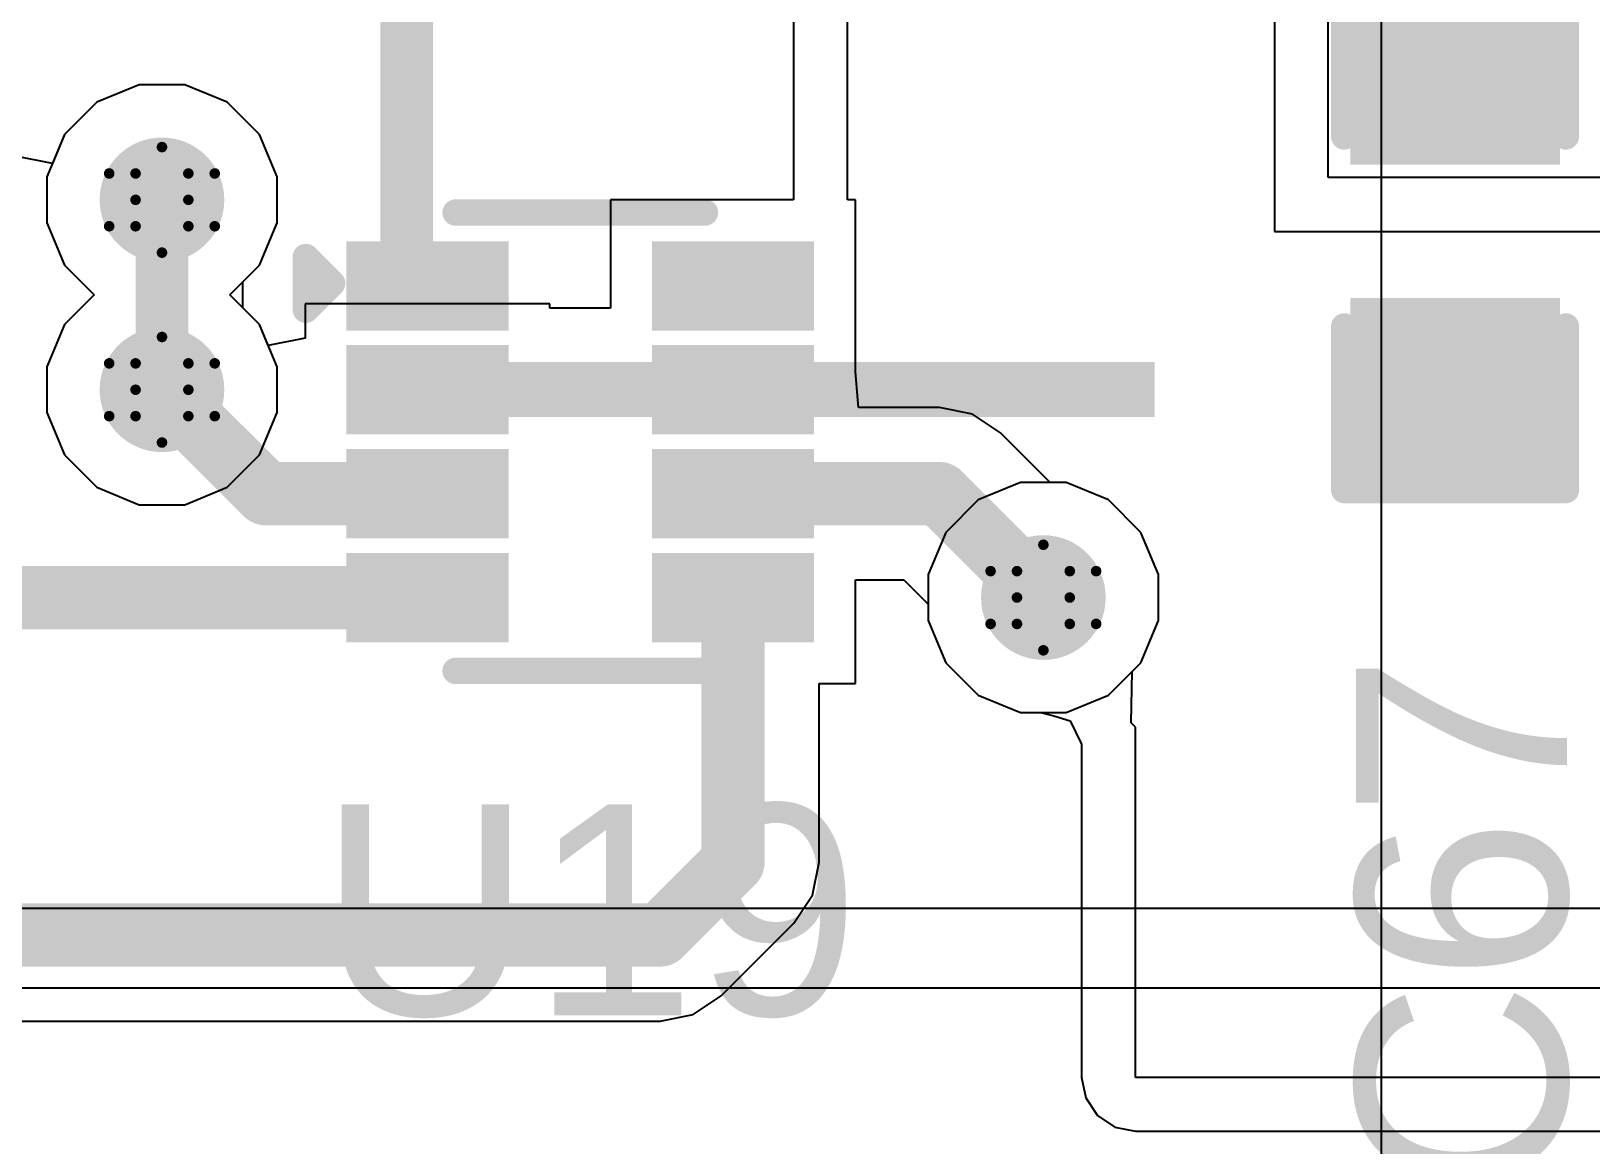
# Model space of a CAD drawing. Header units: inches. Extents: x 24 to 500, y 68 to 269.
# Drawn here: x 353.04 to 360.55, y 116.34 to 121.7 of the extents above; entities that cross this region are included whole.
import ezdxf

# ---------------------------------------------------------------- set-up
doc = ezdxf.new("R2010")
doc.units = ezdxf.units.IN
for name, color, linetype in [('Bottom Layer', 5, 'Continuous'), ('Drill Drawing', 1, 'Continuous'), ('Layer 1', 16, 'Continuous'), ('Layer 2', 76, 'Continuous'), ('Top Layer', 1, 'Continuous'), ('Top Overlay', 2, 'Continuous'), ('Top Paste', 8, 'Continuous'), ('Top Solder', 216, 'Continuous'), ('Via Holes', 16, 'Continuous')]:
    doc.layers.add(name, color=color, linetype=linetype)
doc.styles.add('Arial', font='', dxfattribs={"height": 0.2})
doc.styles.get('Arial').set_extended_font_data('Arial')

# ---------------------------------------------------------------- blocks, each defined once
blk = doc.blocks.new('SOT_583_7')
at = {"layer": 'Top Layer'}
for points in [[(-1.07, 0.91), (-0.4, 0.91), (-0.4, 0.59), (-1.07, 0.59)], [(0.4, 0.91), (1.07, 0.91), (1.07, 0.59), (0.4, 0.59)], [(-1.07, 0.41), (-0.4, 0.41), (-0.4, 0.09), (-1.07, 0.09)], [(0.4, 0.41), (1.07, 0.41), (1.07, 0.09), (0.4, 0.09)], [(-1.07, -0.09), (-0.4, -0.09), (-0.4, -0.41), (-1.07, -0.41)], [(0.4, -0.09), (1.07, -0.09), (1.07, -0.41), (0.4, -0.41)], [(-1.07, -0.59), (-0.4, -0.59), (-0.4, -0.91), (-1.07, -0.91)], [(0.4, -0.59), (1.07, -0.59), (1.07, -0.91), (0.4, -0.91)]]:
    blk.add_hatch(color=1, dxfattribs=at).paths.add_polyline_path(points)
at = {"layer": 'Top Paste'}
for points in [[(-1.07, 0.91), (-0.4, 0.91), (-0.4, 0.59), (-1.07, 0.59)], [(0.4, 0.91), (1.07, 0.91), (1.07, 0.59), (0.4, 0.59)], [(-1.07, 0.41), (-0.4, 0.41), (-0.4, 0.09), (-1.07, 0.09)], [(0.4, 0.41), (1.07, 0.41), (1.07, 0.09), (0.4, 0.09)], [(-1.07, -0.09), (-0.4, -0.09), (-0.4, -0.41), (-1.07, -0.41)], [(0.4, -0.09), (1.07, -0.09), (1.07, -0.41), (0.4, -0.41)], [(-1.07, -0.59), (-0.4, -0.59), (-0.4, -0.91), (-1.07, -0.91)], [(0.4, -0.59), (1.07, -0.59), (1.07, -0.91), (0.4, -0.91)]]:
    blk.add_hatch(color=8, dxfattribs=at).paths.add_polyline_path(points)
at = {"layer": 'Top Solder'}
for points in [[(-1.125, 0.965), (-0.345, 0.965), (-0.345, 0.535), (-1.125, 0.535)], [(0.345, 0.965), (1.125, 0.965), (1.125, 0.535), (0.345, 0.535)], [(-1.125, 0.465), (-0.345, 0.465), (-0.345, 0.035), (-1.125, 0.035)], [(0.345, 0.465), (1.125, 0.465), (1.125, 0.035), (0.345, 0.035)], [(-1.125, -0.035), (-0.345, -0.035), (-0.345, -0.465), (-1.125, -0.465)], [(0.345, -0.035), (1.125, -0.035), (1.125, -0.465), (0.345, -0.465)], [(-1.125, -0.535), (-0.345, -0.535), (-0.345, -0.965), (-1.125, -0.965)], [(0.345, -0.535), (1.125, -0.535), (1.125, -0.965), (0.345, -0.965)]]:
    blk.add_hatch(color=216, dxfattribs=at).paths.add_polyline_path(points)
at = {"layer": 'Top Overlay'}
for points in [[(-0.6, 1.103, 0.127, 0.127, 0), (0.6, 1.103, 0.127, 0.127, 0)], [(-1.3208, 0.635, 0.127, 0.127, 0), (-1.3208, 0.889, 0.127, 0.127, 0)], [(-1.3208, 0.889, 0.127, 0.127, 0), (-1.1938, 0.762, 0.127, 0.127, 0)], [(-1.3208, 0.635, 0.127, 0.127, 0), (-1.1938, 0.762, 0.127, 0.127, 0)], [(-0.6, -1.103, 0.127, 0.127, 0), (0.6, -1.103, 0.127, 0.127, 0)]]:
    blk.add_lwpolyline(points, format="xyseb", dxfattribs=at)
for points in [[(-0.6317, 1.103, 0.0635, 0.0635, 1), (-0.5682, 1.103, 0.0635, 0.0635, 1)], [(0.5682, 1.103, 0.0635, 0.0635, 1), (0.6317, 1.103, 0.0635, 0.0635, 1)], [(-1.3525, 0.889, 0.0635, 0.0635, 1), (-1.2891, 0.889, 0.0635, 0.0635, 1)], [(-1.3525, 0.889, 0.0635, 0.0635, 1), (-1.2891, 0.889, 0.0635, 0.0635, 1)], [(-1.2255, 0.762, 0.0635, 0.0635, 1), (-1.1621, 0.762, 0.0635, 0.0635, 1)], [(-1.2255, 0.762, 0.0635, 0.0635, 1), (-1.1621, 0.762, 0.0635, 0.0635, 1)], [(-1.3525, 0.635, 0.0635, 0.0635, 1), (-1.2891, 0.635, 0.0635, 0.0635, 1)], [(-1.3525, 0.635, 0.0635, 0.0635, 1), (-1.2891, 0.635, 0.0635, 0.0635, 1)], [(-0.6317, -1.103, 0.0635, 0.0635, 1), (-0.5682, -1.103, 0.0635, 0.0635, 1)], [(0.5682, -1.103, 0.0635, 0.0635, 1), (0.6317, -1.103, 0.0635, 0.0635, 1)]]:
    blk.add_lwpolyline(points, format="xyseb", close=True, dxfattribs=at)
blk = doc.blocks.new('C___0603_21')
at = {"layer": 'Top Layer'}
for points in [[(-0.381, 0.4445), (-0.381, -0.4445), (-1.143, -0.4445), (-1.143, 0.4445)], [(1.143, 0.4445), (1.143, -0.4445), (0.381, -0.4445), (0.381, 0.4445)]]:
    blk.add_hatch(color=1, dxfattribs=at).paths.add_polyline_path(points)
at = {"layer": 'Top Paste'}
for points in [[(-0.381, 0.4445), (-0.381, -0.4445), (-1.143, -0.4445), (-1.143, 0.4445)], [(1.143, 0.4445), (1.143, -0.4445), (0.381, -0.4445), (0.381, 0.4445)]]:
    blk.add_hatch(color=8, dxfattribs=at).paths.add_polyline_path(points)
at = {"layer": 'Top Solder'}
for points in [[(-0.321, 0.5045), (-0.321, -0.5045), (-1.203, -0.5045), (-1.203, 0.5045)], [(1.203, 0.5045), (1.203, -0.5045), (0.321, -0.5045), (0.321, 0.5045)]]:
    blk.add_hatch(color=216, dxfattribs=at).paths.add_polyline_path(points)
at = {"layer": 'Top Overlay'}
for points in [[(-1.2446, -0.5334, 0.127, 0.127, 0), (-1.2446, 0.5334, 0.127, 0.127, 0)], [(-0.4572, 0.5334, 0.127, 0.127, 0), (-1.2446, 0.5334, 0.127, 0.127, 0)], [(1.2446, 0.5334, 0.127, 0.127, 0), (0.4572, 0.5334, 0.127, 0.127, 0)], [(1.2446, -0.5334, 0.127, 0.127, 0), (1.2446, 0.5334, 0.127, 0.127, 0)], [(-0.4572, -0.5334, 0.127, 0.127, 0), (-1.2446, -0.5334, 0.127, 0.127, 0)], [(1.2446, -0.5334, 0.127, 0.127, 0), (0.4572, -0.5334, 0.127, 0.127, 0)]]:
    blk.add_lwpolyline(points, format="xyseb", dxfattribs=at)
for points in [[(-1.2764, 0.5334, 0.0635, 0.0635, 1), (-1.2128, 0.5334, 0.0635, 0.0635, 1)], [(-1.2764, 0.5334, 0.0635, 0.0635, 1), (-1.2128, 0.5334, 0.0635, 0.0635, 1)], [(-0.4889, 0.5334, 0.0635, 0.0635, 1), (-0.4254, 0.5334, 0.0635, 0.0635, 1)], [(0.4254, 0.5334, 0.0635, 0.0635, 1), (0.4889, 0.5334, 0.0635, 0.0635, 1)], [(1.2128, 0.5334, 0.0635, 0.0635, 1), (1.2764, 0.5334, 0.0635, 0.0635, 1)], [(1.2128, 0.5334, 0.0635, 0.0635, 1), (1.2764, 0.5334, 0.0635, 0.0635, 1)], [(-1.2764, -0.5334, 0.0635, 0.0635, 1), (-1.2128, -0.5334, 0.0635, 0.0635, 1)], [(-1.2764, -0.5334, 0.0635, 0.0635, 1), (-1.2128, -0.5334, 0.0635, 0.0635, 1)], [(-0.4889, -0.5334, 0.0635, 0.0635, 1), (-0.4254, -0.5334, 0.0635, 0.0635, 1)], [(0.4254, -0.5334, 0.0635, 0.0635, 1), (0.4889, -0.5334, 0.0635, 0.0635, 1)], [(1.2128, -0.5334, 0.0635, 0.0635, 1), (1.2764, -0.5334, 0.0635, 0.0635, 1)], [(1.2128, -0.5334, 0.0635, 0.0635, 1), (1.2764, -0.5334, 0.0635, 0.0635, 1)]]:
    blk.add_lwpolyline(points, format="xyseb", close=True, dxfattribs=at)

msp = doc.modelspace()

# ---------------------------------------------------------------- hatches: boundary and pattern name
at = {"layer": 'Bottom Layer'}
h = msp.add_hatch(color=5, dxfattribs=at)
edge = h.paths.add_edge_path()
edge.add_arc((353.6696, 120.8858), 0.3, 0, 360)
h = msp.add_hatch(color=5, dxfattribs=at)
edge = h.paths.add_edge_path()
edge.add_arc((353.6696, 119.9718), 0.3, 0, 360)
h = msp.add_hatch(color=5, dxfattribs=at)
edge = h.paths.add_edge_path()
edge.add_arc((357.9114, 118.9718), 0.3, 0, 360)
at = {"layer": 'Layer 1'}
h = msp.add_hatch(color=16, dxfattribs=at)
edge = h.paths.add_edge_path()
edge.add_arc((353.6696, 120.8858), 0.3, 0, 360)
h = msp.add_hatch(color=16, dxfattribs=at)
edge = h.paths.add_edge_path()
edge.add_arc((353.6696, 119.9718), 0.3, 0, 360)
h = msp.add_hatch(color=16, dxfattribs=at)
edge = h.paths.add_edge_path()
edge.add_arc((357.9114, 118.9718), 0.3, 0, 360)
at = {"layer": 'Layer 2'}
h = msp.add_hatch(color=76, dxfattribs=at)
edge = h.paths.add_edge_path()
edge.add_arc((353.6696, 120.8858), 0.3, 0, 360)
h = msp.add_hatch(color=76, dxfattribs=at)
edge = h.paths.add_edge_path()
edge.add_arc((353.6696, 119.9718), 0.3, 0, 360)
h = msp.add_hatch(color=76, dxfattribs=at)
edge = h.paths.add_edge_path()
edge.add_arc((357.9114, 118.9718), 0.3, 0, 360)
at = {"layer": 'Top Layer'}
h = msp.add_hatch(color=1, dxfattribs=at)
edge = h.paths.add_edge_path()
edge.add_arc((353.6696, 120.8858), 0.3, 0, 360)
h = msp.add_hatch(color=1, dxfattribs=at)
edge = h.paths.add_edge_path()
edge.add_arc((353.6696, 119.9718), 0.3, 0, 360)
msp.add_hatch(color=1, dxfattribs=at).paths.add_polyline_path([(354.6126, 119.8403), (358.4475, 119.8403), (358.4475, 120.1059), (354.6126, 120.1059)])
h = msp.add_hatch(color=1, dxfattribs=at)
edge = h.paths.add_edge_path()
edge.add_arc((357.9114, 118.9718), 0.3, 0, 360)
at = {"layer": 'Via Holes'}
h = msp.add_hatch(color=7, dxfattribs=at)
edge = h.paths.add_edge_path()
edge.add_arc((353.6696, 120.8858), 0.15, 0, 360)
h = msp.add_hatch(color=7, dxfattribs=at)
edge = h.paths.add_edge_path()
edge.add_arc((353.6696, 119.9718), 0.15, 0, 360)
h = msp.add_hatch(color=7, dxfattribs=at)
edge = h.paths.add_edge_path()
edge.add_arc((357.9114, 118.9718), 0.15, 0, 360)

# ---------------------------------------------------------------- linework, layer by layer
at = {"layer": 'Bottom Layer'}
for p, q in [((357.8012, 119.5258), (357.5976, 119.4415)), ((358.0216, 119.5258), (357.8012, 119.5258)), ((358.2252, 119.4415), (358.0216, 119.5258)), ((357.5976, 119.4415), (357.4417, 119.2856)), ((358.381, 119.2856), (358.2252, 119.4415)), ((357.4417, 119.2856), (357.3574, 119.082)), ((358.4654, 119.082), (358.381, 119.2856)), ((357.3574, 119.082), (357.3574, 118.8616)), ((358.4654, 118.8616), (358.4654, 119.082)), ((357.3574, 118.8616), (357.4417, 118.658)), ((358.381, 118.658), (358.4654, 118.8616)), ((357.4417, 118.658), (357.5976, 118.5022)), ((358.2252, 118.5022), (358.381, 118.658)), ((357.5976, 118.5022), (357.8012, 118.4178)), ((358.0216, 118.4178), (358.2252, 118.5022)), ((357.8012, 118.4178), (358.0216, 118.4178)), ((375.793, 117.475), (347.1672, 117.475)), ((346.837, 117.094), (375.412, 117.094))]:
    msp.add_line(p, q, dxfattribs=at)
at = {"layer": 'Drill Drawing'}
for points in [[(353.5426, 121.0128, 0.0508, 0.0508, 0), (353.6696, 121.1398, 0.0508, 0.0508, 0)], [(353.6696, 121.1398, 0.0508, 0.0508, 0), (353.7966, 121.0128, 0.0508, 0.0508, 0)], [(353.4156, 121.0128, 0.0508, 0.0508, 0), (353.5426, 120.8858, 0.0508, 0.0508, 0)], [(353.4156, 121.0128, 0.0508, 0.0508, 0), (353.5426, 121.0128, 0.0508, 0.0508, 0)], [(353.7966, 121.0128, 0.0508, 0.0508, 0), (353.9236, 121.0128, 0.0508, 0.0508, 0)], [(353.7966, 120.8858, 0.0508, 0.0508, 0), (353.9236, 121.0128, 0.0508, 0.0508, 0)], [(353.4156, 120.7588, 0.0508, 0.0508, 0), (353.5426, 120.8858, 0.0508, 0.0508, 0)], [(353.7966, 120.8858, 0.0508, 0.0508, 0), (353.9236, 120.7588, 0.0508, 0.0508, 0)], [(353.4156, 120.7588, 0.0508, 0.0508, 0), (353.5426, 120.7588, 0.0508, 0.0508, 0)], [(353.5426, 120.7588, 0.0508, 0.0508, 0), (353.6696, 120.6318, 0.0508, 0.0508, 0)], [(353.6696, 120.6318, 0.0508, 0.0508, 0), (353.7966, 120.7588, 0.0508, 0.0508, 0)], [(353.7966, 120.7588, 0.0508, 0.0508, 0), (353.9236, 120.7588, 0.0508, 0.0508, 0)], [(353.5426, 120.0988, 0.0508, 0.0508, 0), (353.6696, 120.2258, 0.0508, 0.0508, 0)], [(353.6696, 120.2258, 0.0508, 0.0508, 0), (353.7966, 120.0988, 0.0508, 0.0508, 0)], [(353.4156, 120.0988, 0.0508, 0.0508, 0), (353.5426, 119.9718, 0.0508, 0.0508, 0)], [(353.4156, 120.0988, 0.0508, 0.0508, 0), (353.5426, 120.0988, 0.0508, 0.0508, 0)], [(353.7966, 120.0988, 0.0508, 0.0508, 0), (353.9236, 120.0988, 0.0508, 0.0508, 0)], [(353.7966, 119.9718, 0.0508, 0.0508, 0), (353.9236, 120.0988, 0.0508, 0.0508, 0)], [(353.4156, 119.8448, 0.0508, 0.0508, 0), (353.5426, 119.9718, 0.0508, 0.0508, 0)], [(353.7966, 119.9718, 0.0508, 0.0508, 0), (353.9236, 119.8448, 0.0508, 0.0508, 0)], [(353.4156, 119.8448, 0.0508, 0.0508, 0), (353.5426, 119.8448, 0.0508, 0.0508, 0)], [(353.5426, 119.8448, 0.0508, 0.0508, 0), (353.6696, 119.7178, 0.0508, 0.0508, 0)], [(353.6696, 119.7178, 0.0508, 0.0508, 0), (353.7966, 119.8448, 0.0508, 0.0508, 0)], [(353.7966, 119.8448, 0.0508, 0.0508, 0), (353.9236, 119.8448, 0.0508, 0.0508, 0)], [(357.7844, 119.0988, 0.0508, 0.0508, 0), (357.9114, 119.2258, 0.0508, 0.0508, 0)], [(357.9114, 119.2258, 0.0508, 0.0508, 0), (358.0384, 119.0988, 0.0508, 0.0508, 0)], [(357.6574, 119.0988, 0.0508, 0.0508, 0), (357.7844, 118.9718, 0.0508, 0.0508, 0)], [(357.6574, 119.0988, 0.0508, 0.0508, 0), (357.7844, 119.0988, 0.0508, 0.0508, 0)], [(358.0384, 119.0988, 0.0508, 0.0508, 0), (358.1654, 119.0988, 0.0508, 0.0508, 0)], [(358.0384, 118.9718, 0.0508, 0.0508, 0), (358.1654, 119.0988, 0.0508, 0.0508, 0)], [(357.6574, 118.8448, 0.0508, 0.0508, 0), (357.7844, 118.9718, 0.0508, 0.0508, 0)], [(358.0384, 118.9718, 0.0508, 0.0508, 0), (358.1654, 118.8448, 0.0508, 0.0508, 0)], [(357.6574, 118.8448, 0.0508, 0.0508, 0), (357.7844, 118.8448, 0.0508, 0.0508, 0)], [(357.7844, 118.8448, 0.0508, 0.0508, 0), (357.9114, 118.7178, 0.0508, 0.0508, 0)], [(357.9114, 118.7178, 0.0508, 0.0508, 0), (358.0384, 118.8448, 0.0508, 0.0508, 0)], [(358.0384, 118.8448, 0.0508, 0.0508, 0), (358.1654, 118.8448, 0.0508, 0.0508, 0)]]:
    msp.add_lwpolyline(points, format="xyseb", dxfattribs=at)
for points in [[(353.6569, 121.1398, 0.0254, 0.0254, 1), (353.6823, 121.1398, 0.0254, 0.0254, 1)], [(353.6569, 121.1398, 0.0254, 0.0254, 1), (353.6823, 121.1398, 0.0254, 0.0254, 1)], [(353.4029, 121.0128, 0.0254, 0.0254, 1), (353.4283, 121.0128, 0.0254, 0.0254, 1)], [(353.4029, 121.0128, 0.0254, 0.0254, 1), (353.4283, 121.0128, 0.0254, 0.0254, 1)], [(353.5299, 121.0128, 0.0254, 0.0254, 1), (353.5553, 121.0128, 0.0254, 0.0254, 1)], [(353.5299, 121.0128, 0.0254, 0.0254, 1), (353.5553, 121.0128, 0.0254, 0.0254, 1)], [(353.7839, 121.0128, 0.0254, 0.0254, 1), (353.8093, 121.0128, 0.0254, 0.0254, 1)], [(353.7839, 121.0128, 0.0254, 0.0254, 1), (353.8093, 121.0128, 0.0254, 0.0254, 1)], [(353.9109, 121.0128, 0.0254, 0.0254, 1), (353.9363, 121.0128, 0.0254, 0.0254, 1)], [(353.9109, 121.0128, 0.0254, 0.0254, 1), (353.9363, 121.0128, 0.0254, 0.0254, 1)], [(353.5299, 120.8858, 0.0254, 0.0254, 1), (353.5553, 120.8858, 0.0254, 0.0254, 1)], [(353.5299, 120.8858, 0.0254, 0.0254, 1), (353.5553, 120.8858, 0.0254, 0.0254, 1)], [(353.7839, 120.8858, 0.0254, 0.0254, 1), (353.8093, 120.8858, 0.0254, 0.0254, 1)], [(353.7839, 120.8858, 0.0254, 0.0254, 1), (353.8093, 120.8858, 0.0254, 0.0254, 1)], [(353.4029, 120.7588, 0.0254, 0.0254, 1), (353.4283, 120.7588, 0.0254, 0.0254, 1)], [(353.4029, 120.7588, 0.0254, 0.0254, 1), (353.4283, 120.7588, 0.0254, 0.0254, 1)], [(353.5299, 120.7588, 0.0254, 0.0254, 1), (353.5553, 120.7588, 0.0254, 0.0254, 1)], [(353.5299, 120.7588, 0.0254, 0.0254, 1), (353.5553, 120.7588, 0.0254, 0.0254, 1)], [(353.7839, 120.7588, 0.0254, 0.0254, 1), (353.8093, 120.7588, 0.0254, 0.0254, 1)], [(353.7839, 120.7588, 0.0254, 0.0254, 1), (353.8093, 120.7588, 0.0254, 0.0254, 1)], [(353.9109, 120.7588, 0.0254, 0.0254, 1), (353.9363, 120.7588, 0.0254, 0.0254, 1)], [(353.9109, 120.7588, 0.0254, 0.0254, 1), (353.9363, 120.7588, 0.0254, 0.0254, 1)], [(353.6569, 120.6318, 0.0254, 0.0254, 1), (353.6823, 120.6318, 0.0254, 0.0254, 1)], [(353.6569, 120.6318, 0.0254, 0.0254, 1), (353.6823, 120.6318, 0.0254, 0.0254, 1)], [(353.6569, 120.2258, 0.0254, 0.0254, 1), (353.6823, 120.2258, 0.0254, 0.0254, 1)], [(353.6569, 120.2258, 0.0254, 0.0254, 1), (353.6823, 120.2258, 0.0254, 0.0254, 1)], [(353.4029, 120.0988, 0.0254, 0.0254, 1), (353.4283, 120.0988, 0.0254, 0.0254, 1)], [(353.4029, 120.0988, 0.0254, 0.0254, 1), (353.4283, 120.0988, 0.0254, 0.0254, 1)], [(353.5299, 120.0988, 0.0254, 0.0254, 1), (353.5553, 120.0988, 0.0254, 0.0254, 1)], [(353.5299, 120.0988, 0.0254, 0.0254, 1), (353.5553, 120.0988, 0.0254, 0.0254, 1)], [(353.7839, 120.0988, 0.0254, 0.0254, 1), (353.8093, 120.0988, 0.0254, 0.0254, 1)], [(353.7839, 120.0988, 0.0254, 0.0254, 1), (353.8093, 120.0988, 0.0254, 0.0254, 1)], [(353.9109, 120.0988, 0.0254, 0.0254, 1), (353.9363, 120.0988, 0.0254, 0.0254, 1)], [(353.9109, 120.0988, 0.0254, 0.0254, 1), (353.9363, 120.0988, 0.0254, 0.0254, 1)], [(353.5299, 119.9718, 0.0254, 0.0254, 1), (353.5553, 119.9718, 0.0254, 0.0254, 1)], [(353.5299, 119.9718, 0.0254, 0.0254, 1), (353.5553, 119.9718, 0.0254, 0.0254, 1)], [(353.7839, 119.9718, 0.0254, 0.0254, 1), (353.8093, 119.9718, 0.0254, 0.0254, 1)], [(353.7839, 119.9718, 0.0254, 0.0254, 1), (353.8093, 119.9718, 0.0254, 0.0254, 1)], [(353.4029, 119.8448, 0.0254, 0.0254, 1), (353.4283, 119.8448, 0.0254, 0.0254, 1)], [(353.4029, 119.8448, 0.0254, 0.0254, 1), (353.4283, 119.8448, 0.0254, 0.0254, 1)], [(353.5299, 119.8448, 0.0254, 0.0254, 1), (353.5553, 119.8448, 0.0254, 0.0254, 1)], [(353.5299, 119.8448, 0.0254, 0.0254, 1), (353.5553, 119.8448, 0.0254, 0.0254, 1)], [(353.7839, 119.8448, 0.0254, 0.0254, 1), (353.8093, 119.8448, 0.0254, 0.0254, 1)], [(353.7839, 119.8448, 0.0254, 0.0254, 1), (353.8093, 119.8448, 0.0254, 0.0254, 1)], [(353.9109, 119.8448, 0.0254, 0.0254, 1), (353.9363, 119.8448, 0.0254, 0.0254, 1)], [(353.9109, 119.8448, 0.0254, 0.0254, 1), (353.9363, 119.8448, 0.0254, 0.0254, 1)], [(353.6569, 119.7178, 0.0254, 0.0254, 1), (353.6823, 119.7178, 0.0254, 0.0254, 1)], [(353.6569, 119.7178, 0.0254, 0.0254, 1), (353.6823, 119.7178, 0.0254, 0.0254, 1)], [(357.8987, 119.2258, 0.0254, 0.0254, 1), (357.9241, 119.2258, 0.0254, 0.0254, 1)], [(357.8987, 119.2258, 0.0254, 0.0254, 1), (357.9241, 119.2258, 0.0254, 0.0254, 1)], [(357.6447, 119.0988, 0.0254, 0.0254, 1), (357.6701, 119.0988, 0.0254, 0.0254, 1)], [(357.6447, 119.0988, 0.0254, 0.0254, 1), (357.6701, 119.0988, 0.0254, 0.0254, 1)], [(357.7717, 119.0988, 0.0254, 0.0254, 1), (357.7971, 119.0988, 0.0254, 0.0254, 1)], [(357.7717, 119.0988, 0.0254, 0.0254, 1), (357.7971, 119.0988, 0.0254, 0.0254, 1)], [(358.0257, 119.0988, 0.0254, 0.0254, 1), (358.0511, 119.0988, 0.0254, 0.0254, 1)], [(358.0257, 119.0988, 0.0254, 0.0254, 1), (358.0511, 119.0988, 0.0254, 0.0254, 1)], [(358.1527, 119.0988, 0.0254, 0.0254, 1), (358.1781, 119.0988, 0.0254, 0.0254, 1)], [(358.1527, 119.0988, 0.0254, 0.0254, 1), (358.1781, 119.0988, 0.0254, 0.0254, 1)], [(357.7717, 118.9718, 0.0254, 0.0254, 1), (357.7971, 118.9718, 0.0254, 0.0254, 1)], [(357.7717, 118.9718, 0.0254, 0.0254, 1), (357.7971, 118.9718, 0.0254, 0.0254, 1)], [(358.0257, 118.9718, 0.0254, 0.0254, 1), (358.0511, 118.9718, 0.0254, 0.0254, 1)], [(358.0257, 118.9718, 0.0254, 0.0254, 1), (358.0511, 118.9718, 0.0254, 0.0254, 1)], [(357.6447, 118.8448, 0.0254, 0.0254, 1), (357.6701, 118.8448, 0.0254, 0.0254, 1)], [(357.6447, 118.8448, 0.0254, 0.0254, 1), (357.6701, 118.8448, 0.0254, 0.0254, 1)], [(357.7717, 118.8448, 0.0254, 0.0254, 1), (357.7971, 118.8448, 0.0254, 0.0254, 1)], [(357.7717, 118.8448, 0.0254, 0.0254, 1), (357.7971, 118.8448, 0.0254, 0.0254, 1)], [(358.0257, 118.8448, 0.0254, 0.0254, 1), (358.0511, 118.8448, 0.0254, 0.0254, 1)], [(358.0257, 118.8448, 0.0254, 0.0254, 1), (358.0511, 118.8448, 0.0254, 0.0254, 1)], [(358.1527, 118.8448, 0.0254, 0.0254, 1), (358.1781, 118.8448, 0.0254, 0.0254, 1)], [(358.1527, 118.8448, 0.0254, 0.0254, 1), (358.1781, 118.8448, 0.0254, 0.0254, 1)], [(357.8987, 118.7178, 0.0254, 0.0254, 1), (357.9241, 118.7178, 0.0254, 0.0254, 1)], [(357.8987, 118.7178, 0.0254, 0.0254, 1), (357.9241, 118.7178, 0.0254, 0.0254, 1)]]:
    msp.add_lwpolyline(points, format="xyseb", close=True, dxfattribs=at)
at = {"layer": 'Layer 1'}
for p, q in [((353.5594, 121.4398), (353.3558, 121.3555)), ((353.7798, 121.4398), (353.5594, 121.4398)), ((353.9834, 121.3555), (353.7798, 121.4398)), ((353.3558, 121.3555), (353.1999, 121.1996)), ((354.1392, 121.1996), (353.9834, 121.3555)), ((353.1999, 121.1996), (353.1156, 120.996)), ((354.2236, 120.996), (354.1392, 121.1996)), ((353.1156, 120.996), (353.1156, 120.7756)), ((354.2236, 120.7756), (354.2236, 120.996)), ((353.1156, 120.7756), (353.1999, 120.572)), ((354.1392, 120.572), (354.2236, 120.7756)), ((353.1999, 120.572), (353.3431, 120.4288)), ((353.9961, 120.4288), (354.1392, 120.572)), ((353.3431, 120.4288), (353.1999, 120.2856)), ((354.1392, 120.2856), (353.9961, 120.4288)), ((353.1999, 120.2856), (353.1156, 120.082)), ((354.2236, 120.082), (354.1392, 120.2856)), ((353.1156, 120.082), (353.1156, 119.8616)), ((354.2236, 119.8616), (354.2236, 120.082)), ((353.1156, 119.8616), (353.1999, 119.658)), ((354.1392, 119.658), (354.2236, 119.8616)), ((353.1999, 119.658), (353.3558, 119.5022)), ((353.9834, 119.5022), (354.1392, 119.658)), ((353.3558, 119.5022), (353.5594, 119.4178)), ((353.7798, 119.4178), (353.9834, 119.5022)), ((357.8012, 119.5258), (357.5976, 119.4415)), ((358.0216, 119.5258), (357.8012, 119.5258)), ((358.2252, 119.4415), (358.0216, 119.5258)), ((353.5594, 119.4178), (353.7798, 119.4178)), ((357.5976, 119.4415), (357.4417, 119.2856)), ((358.381, 119.2856), (358.2252, 119.4415)), ((357.4417, 119.2856), (357.3574, 119.082)), ((358.4654, 119.082), (358.381, 119.2856)), ((357.3574, 119.082), (357.3574, 118.8616)), ((358.4654, 118.8616), (358.4654, 119.082)), ((357.3574, 118.8616), (357.4417, 118.658)), ((358.381, 118.658), (358.4654, 118.8616)), ((357.4417, 118.658), (357.5976, 118.5022)), ((358.2252, 118.5022), (358.381, 118.658)), ((357.5976, 118.5022), (357.8012, 118.4178)), ((358.0216, 118.4178), (358.2252, 118.5022)), ((357.8012, 118.4178), (358.0216, 118.4178))]:
    msp.add_line(p, q, dxfattribs=at)
at = {"layer": 'Layer 2'}
for p, q in [((359.537, 122.764), (359.537, 102.87)), ((353.5594, 121.4398), (353.3558, 121.3555)), ((353.7798, 121.4398), (353.5594, 121.4398)), ((353.9834, 121.3555), (353.7798, 121.4398)), ((353.3558, 121.3555), (353.1999, 121.1996)), ((354.1392, 121.1996), (353.9834, 121.3555)), ((353.1999, 121.1996), (353.1156, 120.996)), ((354.2236, 120.996), (354.1392, 121.1996)), ((353.1156, 120.996), (353.1156, 120.7756)), ((354.2236, 120.7756), (354.2236, 120.996)), ((353.1156, 120.7756), (353.1999, 120.572)), ((354.1392, 120.572), (354.2236, 120.7756)), ((353.1999, 120.572), (353.3431, 120.4288)), ((353.9961, 120.4288), (354.1392, 120.572)), ((353.3431, 120.4288), (353.1999, 120.2856)), ((354.1392, 120.2856), (353.9961, 120.4288)), ((353.1999, 120.2856), (353.1156, 120.082)), ((354.2236, 120.082), (354.1392, 120.2856)), ((353.1156, 120.082), (353.1156, 119.8616)), ((354.2236, 119.8616), (354.2236, 120.082)), ((353.1156, 119.8616), (353.1999, 119.658)), ((354.1392, 119.658), (354.2236, 119.8616)), ((353.1999, 119.658), (353.3558, 119.5022)), ((353.9834, 119.5022), (354.1392, 119.658)), ((353.3558, 119.5022), (353.5594, 119.4178)), ((353.7798, 119.4178), (353.9834, 119.5022)), ((353.5594, 119.4178), (353.7798, 119.4178))]:
    msp.add_line(p, q, dxfattribs=at)
at = {"layer": 'Top Layer'}
for p, q in [((359.0233, 123.6267), (359.0233, 120.7338)), ((359.2823, 120.9928), (359.2823, 123.6267)), ((356.7093, 123.0277), (356.7093, 120.8858)), ((356.9683, 120.8858), (356.9683, 123.0277)), ((353.5594, 121.4398), (353.3558, 121.3555)), ((353.7798, 121.4398), (353.5594, 121.4398)), ((353.9834, 121.3555), (353.7798, 121.4398)), ((353.3558, 121.3555), (353.1999, 121.1996)), ((354.1392, 121.1996), (353.9834, 121.3555)), ((353.1999, 121.1996), (353.1426, 121.0612)), ((354.2236, 120.996), (354.1392, 121.1996)), ((353.1426, 121.0612), (352.9648, 121.0966)), ((354.2236, 120.7756), (354.2236, 120.996)), ((363.8296, 120.9928), (359.2823, 120.9928)), ((356.7093, 120.8858), (355.8286, 120.8858)), ((355.8286, 120.8858), (355.8286, 120.3649)), ((357.0066, 120.8858), (356.9683, 120.8858)), ((357.0066, 120.0578), (357.0066, 120.8858)), ((354.1392, 120.572), (354.2236, 120.7756)), ((359.0233, 120.7338), (363.8296, 120.7338)), ((354.0581, 120.4908), (354.1392, 120.572)), ((354.0581, 120.3668), (354.0581, 120.4908)), ((354.1392, 120.2856), (354.0581, 120.3668)), ((355.5366, 120.3858), (354.3586, 120.3858)), ((354.3586, 120.3858), (354.3586, 120.2207)), ((355.5366, 120.3649), (355.5366, 120.3858)), ((355.8286, 120.3649), (355.5366, 120.3649)), ((354.1808, 120.1853), (354.1392, 120.2856)), ((354.3586, 120.2207), (354.1808, 120.1853)), ((357.0215, 119.8862), (357.0066, 120.0578)), ((357.0066, 120.0578), (357.0066, 120.0578)), ((357.4114, 119.8862), (357.0215, 119.8862)), ((357.57, 119.8546), (357.4114, 119.8862)), ((357.7044, 119.7648), (357.57, 119.8546)), ((357.9434, 119.5258), (357.7044, 119.7648)), ((358.0216, 119.5258), (357.9434, 119.5258)), ((358.2252, 119.4415), (358.0216, 119.5258)), ((358.381, 119.2856), (358.2252, 119.4415)), ((358.4654, 119.082), (358.381, 119.2856)), ((357.0066, 118.5578), (357.0066, 119.0574)), ((357.0066, 119.0574), (357.2398, 119.0574)), ((357.2398, 119.0574), (357.3574, 118.9398)), ((358.4654, 118.8616), (358.4654, 119.082)), ((357.3574, 118.9398), (357.3574, 118.8616)), ((357.3574, 118.8616), (357.4417, 118.658)), ((358.381, 118.658), (358.4654, 118.8616)), ((357.4417, 118.658), (357.5976, 118.5022)), ((358.3332, 118.3691), (358.3384, 118.6153)), ((358.3384, 118.6153), (358.381, 118.658)), ((356.832, 117.6982), (356.832, 118.5578)), ((356.832, 118.5578), (357.0066, 118.5578)), ((357.5976, 118.5022), (357.8012, 118.4178)), ((357.8012, 118.4178), (357.8973, 118.4178)), ((357.8973, 118.4178), (357.9613, 118.4022)), ((357.9613, 118.4022), (358.0406, 118.3789)), ((358.0406, 118.3789), (358.0939, 118.27)), ((358.3544, 118.3479), (358.3332, 118.3691)), ((358.3544, 116.6622), (358.3544, 118.3479)), ((358.0939, 118.27), (358.0954, 118.2677)), ((358.0954, 118.2677), (358.0954, 116.6622)), ((356.8004, 117.5396), (356.832, 117.6982)), ((356.7106, 117.4052), (356.8004, 117.5396)), ((356.3604, 117.055), (356.7106, 117.4052)), ((356.226, 116.9652), (356.3604, 117.055)), ((356.0674, 116.9336), (356.226, 116.9652)), ((352.9648, 116.9336), (356.0674, 116.9336)), ((358.0954, 116.6622), (358.1152, 116.5631)), ((363.8296, 116.6622), (358.3544, 116.6622)), ((358.1152, 116.5631), (358.1713, 116.4791)), ((358.1713, 116.4791), (358.2553, 116.4229)), ((358.2553, 116.4229), (358.3544, 116.4032)), ((358.3544, 116.4032), (363.8296, 116.4032))]:
    msp.add_line(p, q, dxfattribs=at)
for points in [[(359.8926, 121.4958, 0.254, 0.254, 0), (359.8926, 123.1918, 0.254, 0.254, 0)], [(354.8471, 120.5048, 0.254, 0.254, 0), (354.8471, 122.3264, 0.254, 0.254, 0)], [(353.6696, 119.9718, 0.254, 0.254, 0), (353.6696, 120.8858, 0.254, 0.254, 0)], [(354.8471, 120.5048, 0.254, 0.254, 0), (354.8801, 120.4718, 0.254, 0.254, 0)], [(354.8801, 120.4718, 0.254, 0.254, 0), (354.9476, 120.4718, 0.254, 0.254, 0)], [(353.6696, 119.9718, 0.3048, 0.3048, 0), (354.1696, 119.4718, 0.3048, 0.3048, 0)], [(354.1696, 119.4718, 0.3048, 0.3048, 0), (354.9476, 119.4718, 0.3048, 0.3048, 0)], [(356.4176, 119.4718, 0.3048, 0.3048, 0), (357.4114, 119.4718, 0.3048, 0.3048, 0)], [(357.4114, 119.4718, 0.3048, 0.3048, 0), (357.9114, 118.9718, 0.3048, 0.3048, 0)], [(352.5584, 118.9718, 0.3048, 0.3048, 0), (354.9476, 118.9718, 0.3048, 0.3048, 0)], [(356.4176, 117.6982, 0.3048, 0.3048, 0), (356.4176, 118.9718, 0.3048, 0.3048, 0)], [(356.0674, 117.348, 0.3048, 0.3048, 0), (356.4176, 117.6982, 0.3048, 0.3048, 0)], [(352.3298, 117.348, 0.3048, 0.3048, 0), (356.0674, 117.348, 0.3048, 0.3048, 0)]]:
    msp.add_lwpolyline(points, format="xyseb", dxfattribs=at)
for points in [[(359.8291, 121.4958, 0.127, 0.127, 1), (359.9561, 121.4958, 0.127, 0.127, 1)], [(353.6061, 120.8858, 0.127, 0.127, 1), (353.7331, 120.8858, 0.127, 0.127, 1)], [(354.7836, 120.5048, 0.127, 0.127, 1), (354.9106, 120.5048, 0.127, 0.127, 1)], [(354.7836, 120.5048, 0.127, 0.127, 1), (354.9106, 120.5048, 0.127, 0.127, 1)], [(354.8166, 120.4718, 0.127, 0.127, 1), (354.9436, 120.4718, 0.127, 0.127, 1)], [(354.8166, 120.4718, 0.127, 0.127, 1), (354.9436, 120.4718, 0.127, 0.127, 1)], [(354.8841, 120.4718, 0.127, 0.127, 1), (355.0111, 120.4718, 0.127, 0.127, 1)], [(353.5934, 119.9718, 0.1524, 0.1524, 1), (353.7458, 119.9718, 0.1524, 0.1524, 1)], [(353.6061, 119.9718, 0.127, 0.127, 1), (353.7331, 119.9718, 0.127, 0.127, 1)], [(354.0934, 119.4718, 0.1524, 0.1524, 1), (354.2458, 119.4718, 0.1524, 0.1524, 1)], [(354.0934, 119.4718, 0.1524, 0.1524, 1), (354.2458, 119.4718, 0.1524, 0.1524, 1)], [(354.8714, 119.4718, 0.1524, 0.1524, 1), (355.0238, 119.4718, 0.1524, 0.1524, 1)], [(356.3414, 119.4718, 0.1524, 0.1524, 1), (356.4938, 119.4718, 0.1524, 0.1524, 1)], [(357.3352, 119.4718, 0.1524, 0.1524, 1), (357.4876, 119.4718, 0.1524, 0.1524, 1)], [(357.3352, 119.4718, 0.1524, 0.1524, 1), (357.4876, 119.4718, 0.1524, 0.1524, 1)], [(354.8714, 118.9718, 0.1524, 0.1524, 1), (355.0238, 118.9718, 0.1524, 0.1524, 1)], [(356.3414, 118.9718, 0.1524, 0.1524, 1), (356.4938, 118.9718, 0.1524, 0.1524, 1)], [(357.8352, 118.9718, 0.1524, 0.1524, 1), (357.9876, 118.9718, 0.1524, 0.1524, 1)], [(356.3414, 117.6982, 0.1524, 0.1524, 1), (356.4938, 117.6982, 0.1524, 0.1524, 1)], [(356.3414, 117.6982, 0.1524, 0.1524, 1), (356.4938, 117.6982, 0.1524, 0.1524, 1)], [(355.9912, 117.348, 0.1524, 0.1524, 1), (356.1436, 117.348, 0.1524, 0.1524, 1)], [(355.9912, 117.348, 0.1524, 0.1524, 1), (356.1436, 117.348, 0.1524, 0.1524, 1)]]:
    msp.add_lwpolyline(points, format="xyseb", close=True, dxfattribs=at)

# ---------------------------------------------------------------- block references
at = {"rotation": 270}
msp.add_blockref('C___0603_21', (359.8926, 120.7338), dxfattribs=at)
msp.add_blockref('SOT_583_7', (355.6826, 119.7218))

# ---------------------------------------------------------------- texts
at = {"layer": 'Top Overlay', "style": 'Arial'}
msp.add_text('C67', height=1.016, rotation=90, dxfattribs=at).set_placement((360.4312, 116.0978))
msp.add_text('U19', height=1.016, dxfattribs=at).set_placement((354.4245, 116.9612))

doc.saveas('drawing.dxf')
